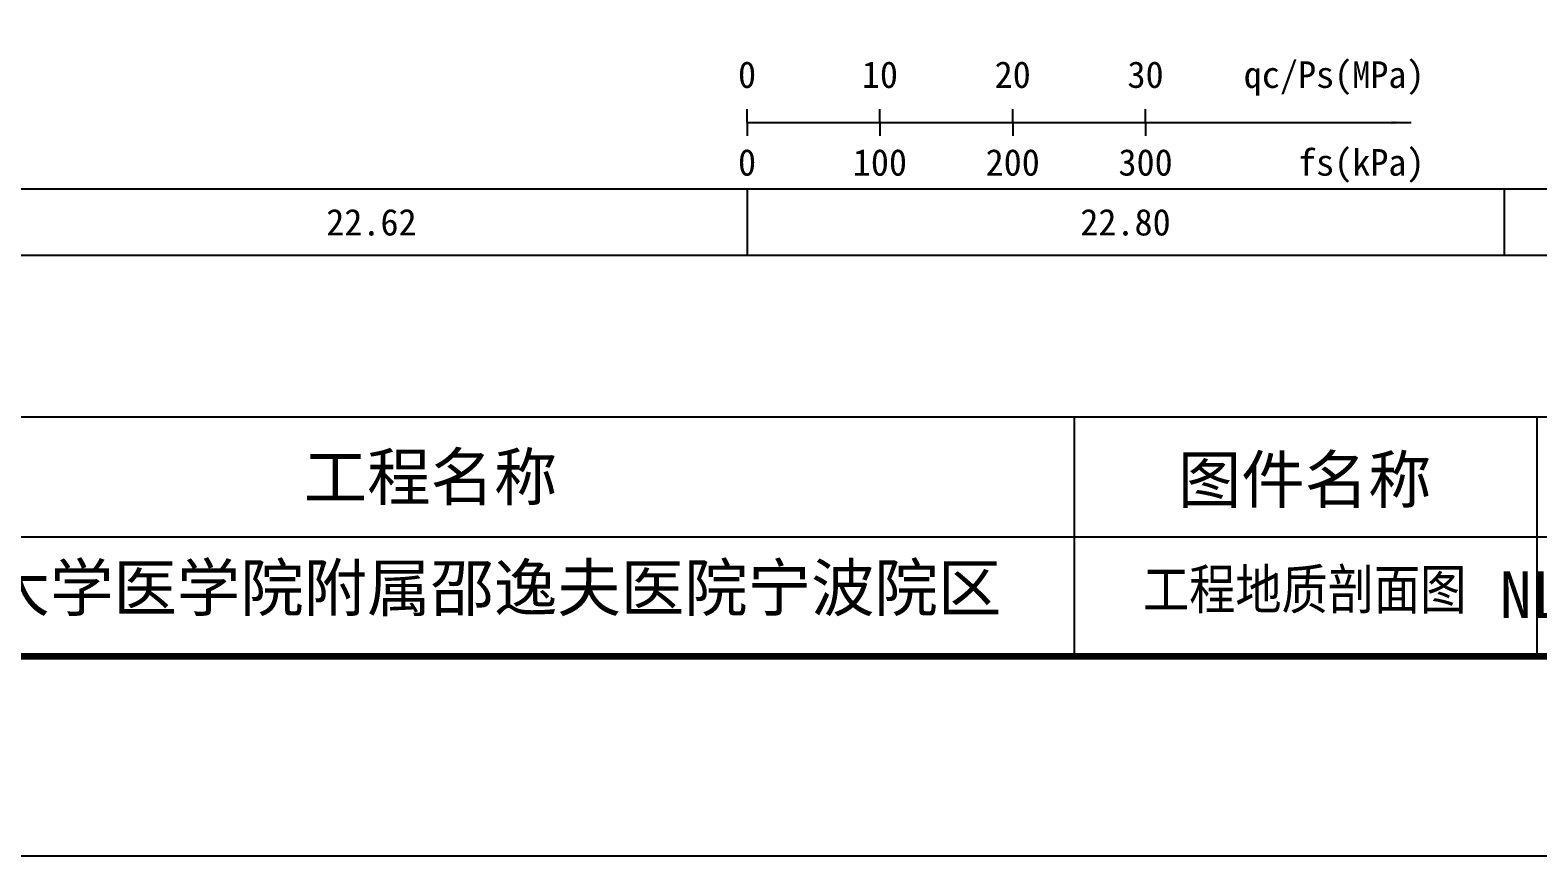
# Model space of a CAD drawing. Extents: x -37 to 3540, y -1485 to 297.
# Drawn here: x 901.2 to 1014.7, y -1188 to -1125.9 of the extents above; entities that cross this region are included whole.
import ezdxf
from ezdxf.enums import TextEntityAlignment as Align

# ---------------------------------------------------------------- set-up
doc = ezdxf.new("R2010")
doc.units = 0
doc.layers.get('0').update_dxf_attribs({"linetype": 'CONTINUOUS'})
for name, color, linetype in [('FRAME', 7, 'CONTINUOUS'), ('RULER', 7, 'CONTINUOUS'), ('STRATUM', 241, 'CONTINUOUS')]:
    doc.layers.add(name, color=color, linetype=linetype)
doc.styles.add('ST', font='')
doc.styles.get('ST').set_extended_font_data('SimSun')

# ---------------------------------------------------------------- blocks, each defined once
blk = doc.blocks.new('图签_A3长')
for p, q in [((0, 18), (-380, 18)), ((-222.82, 0), (-222.82, 18)), ((-188, 0), (-188, 18)), ((-320, 9), (0, 9)), ((-380, 0), (0, 0))]:
    blk.add_line(p, q)
at = {"style": 'ST'}
for s, p in [('工程名称', (-271.3, 13.5)), ('图件名称', (-205.49, 13.3))]:
    blk.add_text(s, height=3.5, dxfattribs=at).set_placement(p, align=Align.MIDDLE_CENTER)
for tag, p in [('01＿单位名称', (-349.98, 8.36)), ('02＿工程名称', (-271.3, 5.16)), ('04＿工程编号', (-176.51, 4.65)), ('05＿日期', (-35.59, 4.65)), ('06＿图号', (-11.16, 4.91))]:
    blk.add_attdef(tag, text='', height=3.5, dxfattribs=at).set_placement(p, align=Align.MIDDLE_CENTER)
at = {"style": 'ST', "width": 0.85}
blk.add_attdef('03＿图件名称', text='', height=3, dxfattribs=at).set_placement((-205.49, 5.05), align=Align.MIDDLE_CENTER)
blk = doc.blocks.new('Arrow')
for points in [[(-3.984779, 0.348623), (0, 0), (-3.189535, 0)], [(-3.189535, 0), (0, 0), (-3.984779, -0.348623)]]:
    blk.add_solid(points)

msp = doc.modelspace()

# ---------------------------------------------------------------- linework, layer by layer
at = {"layer": 'FRAME', "color": 245, "linetype": 'Continuous'}
msp.add_lwpolyline([(802.61, -1188), (1222.61, -1188), (1222.61, -891), (802.61, -891)], close=True, dxfattribs=at)
at = {"layer": 'FRAME', "linetype": 'Continuous', "const_width": 0.5}
msp.add_lwpolyline([(822.61, -1173), (1202.61, -1173), (1202.61, -906), (822.61, -906)], close=True, dxfattribs=at)
at = {"layer": 'RULER', "linetype": 'Continuous'}
for points in [[(955.14, -1132.84), (955.14, -1131.84)], [(965.14, -1132.84), (965.14, -1131.84)], [(975.14, -1132.84), (975.14, -1131.84)], [(985.14, -1132.84), (985.14, -1131.84)], [(955.14, -1132.84), (1005.14, -1132.84)], [(955.14, -1132.84), (955.14, -1133.84)], [(965.14, -1132.84), (965.14, -1133.84)], [(975.14, -1132.84), (975.14, -1133.84)], [(985.14, -1132.84), (985.14, -1133.84)], [(898.58, -1137.84), (955.14, -1137.84), (955.14, -1142.84), (898.58, -1142.84)], [(955.14, -1137.84), (1012.13, -1137.84), (1012.13, -1142.84), (955.14, -1142.84)], [(1012.13, -1137.84), (1069.07, -1137.84), (1069.07, -1142.84), (1012.13, -1142.84)]]:
    msp.add_lwpolyline(points, dxfattribs=at)
at = {"layer": 'STRATUM'}
msp.add_lwpolyline([(709.18, -1188), (1335.9, -1188)], dxfattribs=at)

# ---------------------------------------------------------------- block references
at = {"layer": 'FRAME'}
ref = msp.add_blockref('图签_A3长', (1202.61, -1173), dxfattribs=at)
ref.add_attrib('02＿工程名称', '浙江大学医学院附属邵逸夫医院宁波院区', dxfattribs={"layer": '0', "height": 3.5, "style": 'ST'}).set_placement((931.31, -1167.84), align=Align.MIDDLE_CENTER)
ref.add_attrib('03＿图件名称', '工程地质剖面图', dxfattribs={"layer": '0', "height": 3, "style": 'ST', "width": 0.85}).set_placement((997.12, -1167.95), align=Align.MIDDLE_CENTER)
ref.add_attrib('04＿工程编号', 'NLKC2025-076', dxfattribs={"layer": '0', "height": 3.5, "style": 'ST'}).set_placement((1026.1, -1168.35), align=Align.MIDDLE_CENTER)
at = {"layer": 'RULER', "xscale": 0.4, "yscale": 0.4, "zscale": 0.4}
msp.add_blockref('Arrow', (1005.14, -1132.84), dxfattribs=at)

# ---------------------------------------------------------------- texts
at = {"layer": 'RULER', "style": 'ST'}
msp.add_text('qc/Ps(MPa)', height=2, dxfattribs=at).set_placement((1006.14, -1130.84), align=Align.BOTTOM_RIGHT)
for s, p in [('0', (955.14, -1130.84)), ('10', (965.14, -1130.84)), ('20', (975.14, -1130.84)), ('30', (985.14, -1130.84))]:
    msp.add_text(s, height=2, dxfattribs=at).set_placement(p, align=Align.BOTTOM_CENTER)
for s, p in [('0', (955.14, -1134.84)), ('100', (965.14, -1134.84)), ('200', (975.14, -1134.84)), ('300', (985.14, -1134.84))]:
    msp.add_text(s, height=2, dxfattribs=at).set_placement(p, align=Align.TOP_CENTER)
msp.add_text('fs(kPa)', height=2, dxfattribs=at).set_placement((1006.14, -1134.84), align=Align.TOP_RIGHT)
for s, p in [('22.62', (926.86, -1140.34)), ('22.80', (983.63, -1140.34))]:
    msp.add_text(s, height=2, dxfattribs=at).set_placement(p, align=Align.MIDDLE_CENTER)

doc.saveas('drawing.dxf')
